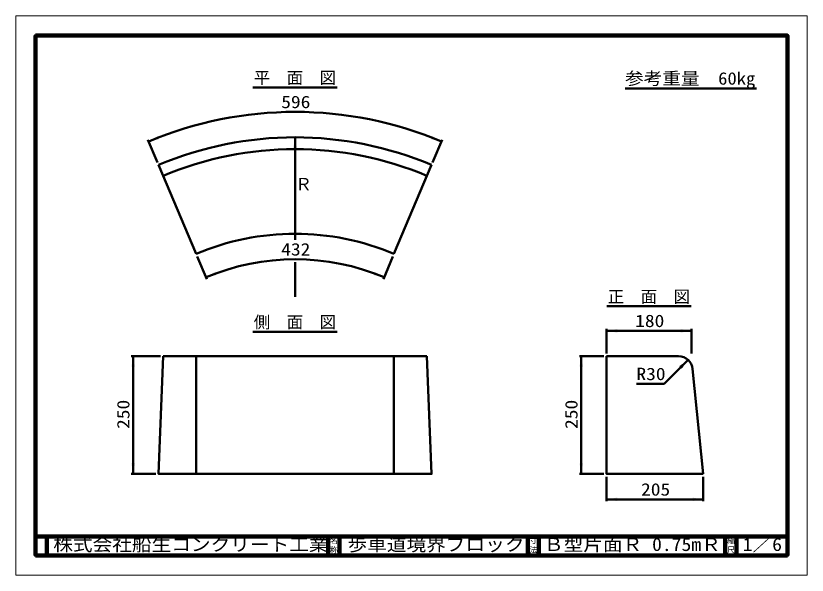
# Model space of a CAD drawing. Units: millimetres, scale not verified, with parts at other scales. Extents: x -2102 to 2102, y -1485 to 1485.
import ezdxf
from ezdxf.enums import TextEntityAlignment as Align

# ---------------------------------------------------------------- set-up
doc = ezdxf.new("R2010")
doc.units = ezdxf.units.MM
doc.header["$LTSCALE"] = 5
doc.layers.add('0-0_V-nasSTD', color=7, linetype='Continuous', lineweight=50)
doc.layers.add('0-1_0', color=7, linetype='Continuous', lineweight=50)
doc.styles.add('ＭＳ ゴシック', font='')
doc.styles.get('ＭＳ ゴシック').set_extended_font_data('MS Gothic')

msp = doc.modelspace()

# ---------------------------------------------------------------- linework, layer by layer
at = {"layer": '0-0_V-nasSTD', "lineweight": 100}
for p, q in [((-1997.5, 1380), (-1997.5, -1380)), ((-442.5, -1280), (-442.5, -1380)), ((-382.5, -1280), (-382.5, -1380)), ((617.5, -1280), (617.5, -1380)), ((677.5, -1280), (677.5, -1380)), ((1667.5, -1280), (1667.5, -1380)), ((1727.5, -1280), (1727.5, -1380)), ((-1997.5, -1380), (1997.5, -1380))]:
    msp.add_line(p, q, dxfattribs=at)
at = {"layer": '0-0_V-nasSTD'}
for p, q in [((-1400.507, 826.53), (-1349.883, 706.792)), ((-618.75, 840), (-618.75, 295)), ((163.007, 826.53), (112.383, 706.792)), ((-1344.042, 692.976), (-1144.465, 220.932)), ((106.542, 692.976), (-93.035, 220.932)), ((-1138.623, 207.116), (-1087.999, 87.378)), ((-618.75, 177.5), (-618.75, -7.5)), ((-98.877, 207.116), (-149.501, 87.378)), ((1037.053, -177.5), (1037.053, -307.5)), ((1037.053, -187.5), (1487.053, -187.5)), ((1487.053, -177.5), (1487.053, -307.5)), ((-1489.042, -322.5), (-1334.042, -322.5)), ((-1479.042, -947.5), (-1479.042, -322.5)), ((-1319.703, -322.5), (82.203, -322.5)), ((-1144.465, -947.5), (-1144.465, -322.5)), ((-93.035, -322.5), (-93.035, -947.5)), ((892.053, -322.5), (1022.053, -322.5)), ((902.053, -947.5), (902.053, -322.5)), ((1419.179, -322.5), (1037.053, -322.5)), ((1342.225, -469.17), (1469.504, -341.891)), ((1493.807, -390.037), (1549.553, -947.5)), ((1195.225, -469.17), (1342.225, -469.17)), ((-1489.042, -947.5), (-1359.042, -947.5)), ((892.053, -947.5), (1022.053, -947.5)), ((1037.053, -1092.5), (1037.053, -962.5)), ((1549.553, -1092.5), (1549.553, -962.5)), ((1037.053, -1082.5), (1549.553, -1082.5))]:
    msp.add_line(p, q, dxfattribs=at)
at = {"layer": '0-0_V-nasSTD', "lineweight": 18}
for points in [[(-2102.5, -1485), (-2102.5, 1485), (2102.5, 1485), (2102.5, -1485)], [(-2002.5, -1385), (-2002.5, 1385), (2002.5, 1385), (2002.5, -1385)]]:
    msp.add_lwpolyline(points, close=True, dxfattribs=at)
at = {"layer": '0-0_V-nasSTD', "lineweight": 100}
msp.add_lwpolyline([(1997.5, -1380), (1997.5, 1380), (-1997.5, 1380)], dxfattribs=at)
at = {"layer": '0-0_V-nasSTD'}
for points in [[(-1319.703, -322.5), (-1344.042, -947.5), (106.542, -947.5), (82.203, -322.5)], [(1037.053, -322.5), (1037.053, -947.5), (1549.553, -947.5)]]:
    msp.add_lwpolyline(points, dxfattribs=at)
for centre, radius, start, end in [((-618.75, -1022.5), 1997.5, 67.08169, 112.91831), ((-618.75, -1022.5), 1862.5, 67.08169, 112.91831), ((-618.75, -1022.5), 1800, 67.08169, 112.91831), ((-618.75, -1022.5), 1350, 67.08169, 112.91831), ((-618.75, -1022.5), 1215, 67.08169, 112.91831), ((1419.179, -397.5), 75, 5.71059, 90)]:
    msp.add_arc(centre, radius, start, end, dxfattribs=at)
for points in [[(-1396.613, 817.319), (-1348.029, 847.178), (-1340.971, 829.807)], [(103.471, 829.807), (110.529, 847.178), (159.113, 817.319)], [(-628.125, 783.75), (-618.75, 840), (-609.375, 783.75)], [(-1091.893, 96.589), (-1043.04, 126.006), (-1036.141, 108.572)], [(-201.359, 108.572), (-194.46, 126.006), (-145.607, 96.589)], [(1037.053, -187.5), (1093.303, -196.875), (1093.303, -178.125)], [(1430.803, -196.875), (1430.803, -178.125), (1487.053, -187.5)], [(-1488.417, -378.75), (-1479.042, -322.5), (-1469.667, -378.75)], [(892.678, -378.75), (902.053, -322.5), (911.428, -378.75)], [(1423.101, -375.037), (1436.359, -388.295), (1469.504, -341.891)], [(-1488.417, -891.25), (-1479.042, -947.5), (-1469.667, -891.25)], [(892.678, -891.25), (902.053, -947.5), (911.428, -891.25)], [(1037.053, -1082.5), (1093.303, -1091.875), (1093.303, -1073.125)], [(1493.303, -1091.875), (1493.303, -1073.125), (1549.553, -1082.5)]]:
    msp.add_solid(points, dxfattribs=at)
at = {"layer": '0-1_0'}
for p, q in [((-843.125, 1105), (-394.375, 1105)), ((1832.5, 1099.806), (1134.5, 1099.806)), ((1037.678, -57.5), (1486.428, -57.5)), ((-843.125, -192.5), (-394.375, -192.5))]:
    msp.add_line(p, q, dxfattribs=at)
at = {"layer": '0-1_0', "lineweight": 100}
for p, q in [((-1997.5, -1280), (1997.5, -1280)), ((-1937.5, -1280), (-1937.5, -1380))]:
    msp.add_line(p, q, dxfattribs=at)

# ---------------------------------------------------------------- texts
at = {"layer": '0-0_V-nasSTD', "style": 'ＭＳ ゴシック'}
for s, height, p in [('平\u3000面\u3000図', 64.15, (-838.125, 1105)), ('Ｒ', 65.98, (-618.75, 538.75)), ('正\u3000面\u3000図', 64.15, (1042.678, -57.5)), ('側\u3000面\u3000図', 64.15, (-838.125, -192.5)), ('名', 30.79, (-433.518, -1326.001)), ('寸', 30.79, (626.482, -1326.001)), ('縮', 30.79, (1676.482, -1326.001)), ('称', 30.79, (-433.524, -1375.99)), ('法', 30.79, (626.476, -1375.99)), ('尺', 30.79, (1676.476, -1375.99))]:
    msp.add_text(s, height=height, dxfattribs=at).set_placement(p, align=Align.BOTTOM_LEFT)
for s, height, width, p in [('参考重量\u300060kg', 65.98, 1.1, (1134.5, 1099.806)), ('596', 65.98, 1.15, (-692.25, 975)), ('432', 65.98, 1.15, (-692.25, 192.5)), ('180', 65.98, 1.15, (1188.553, -187.5)), ('R30', 65.98, 1.15, (1195.225, -469.17)), ('205', 65.98, 1.15, (1219.803, -1082.5)), ('株式会社船生コンクリート工業', 69.65, 1.1, (-1903.75, -1377.5)), ('歩車道境界ブロック', 69.65, 1.1, (-340, -1377.5)), ('Ｂ型片面Ｒ 0.75mＲ', 69.65, 1.1, (703.75, -1377.5)), ('1／6', 69.65, 1.1, (1760, -1377.418))]:
    msp.add_text(s, height=height, dxfattribs=dict(at, width=width)).set_placement(p, align=Align.BOTTOM_LEFT)
at = {"layer": '0-0_V-nasSTD', "style": 'ＭＳ ゴシック', "width": 1.15}
for p in [(-1479.042, -708.5), (902.053, -708.5)]:
    msp.add_text('250', height=65.98, rotation=90, dxfattribs=at).set_placement(p, align=Align.BOTTOM_LEFT)

doc.saveas('drawing.dxf')
